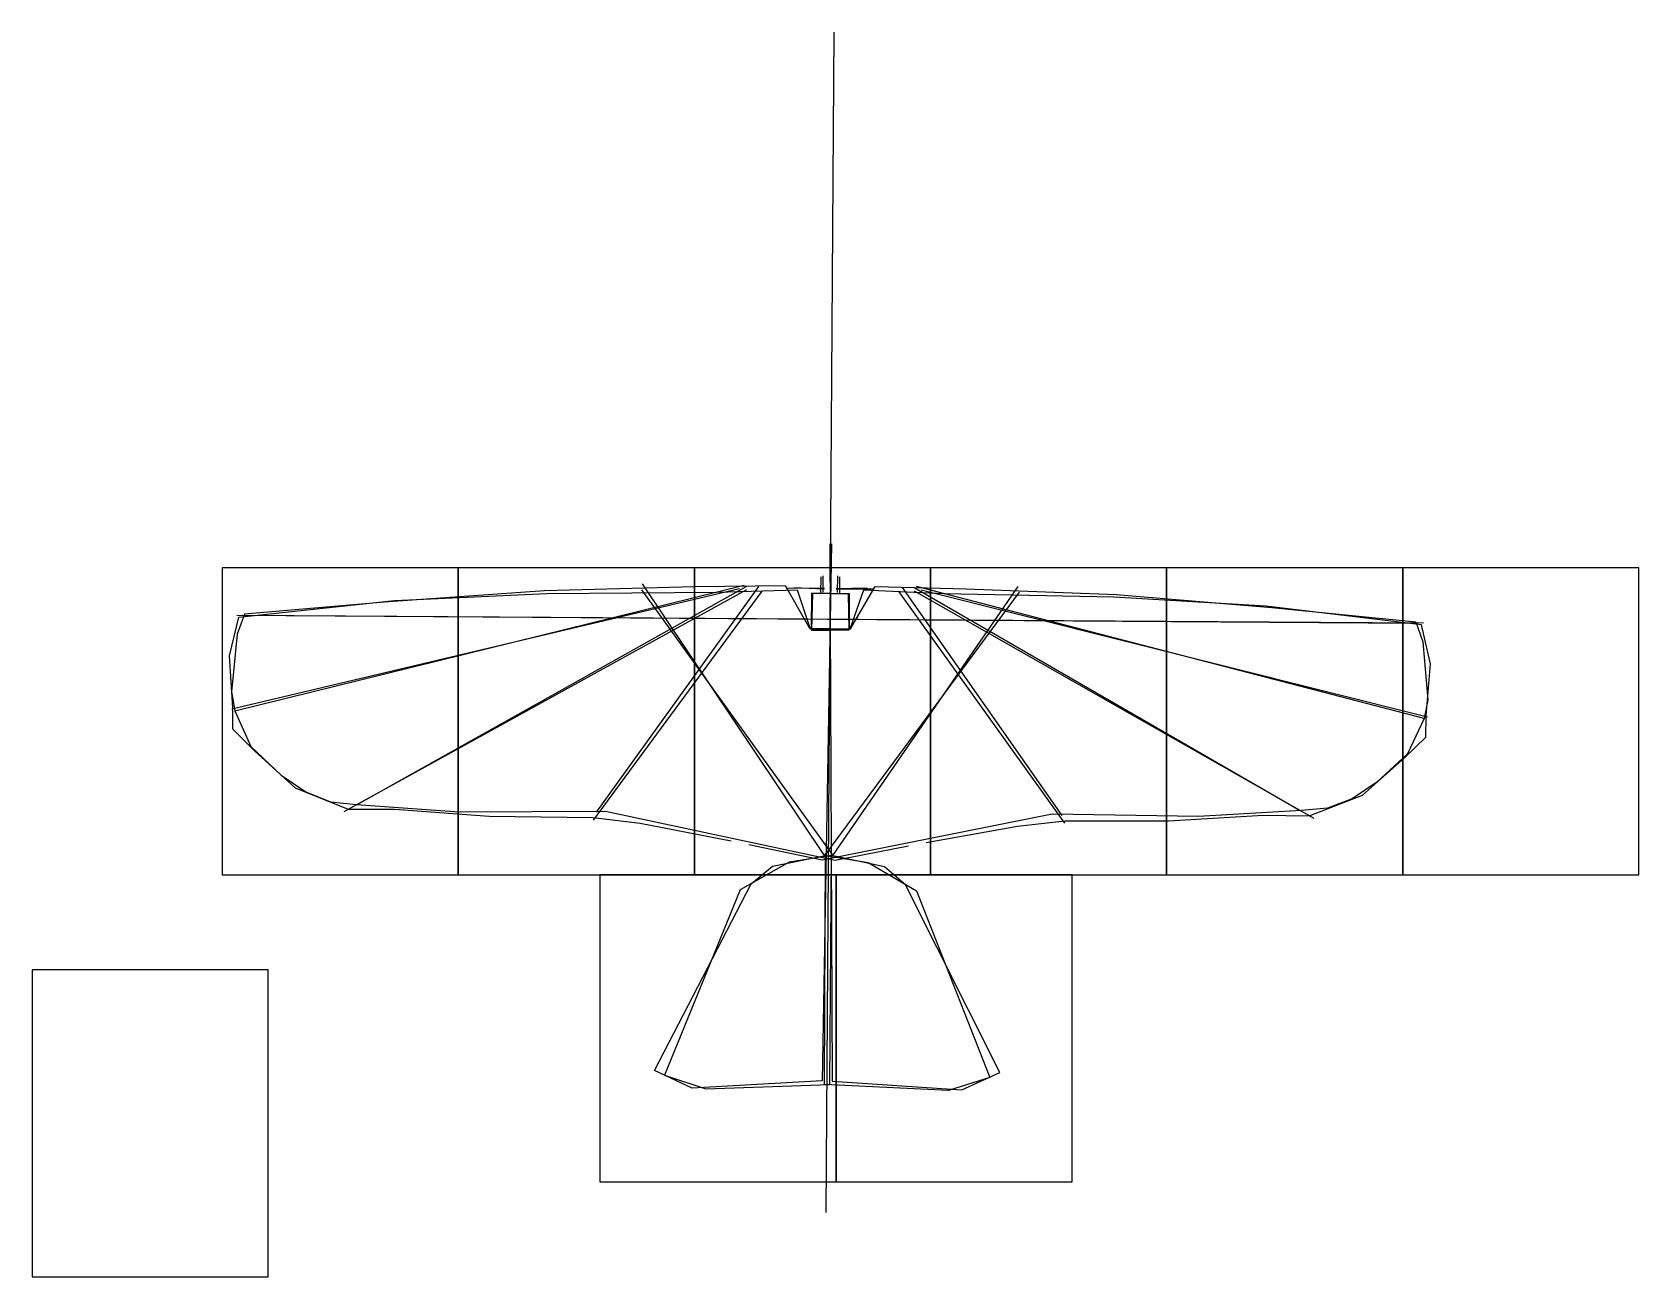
# Model space of a CAD drawing. Header units: metres. Extents: x -100 to 1261, y -128 to 926.
import ezdxf

# ---------------------------------------------------------------- set-up
doc = ezdxf.new("R2010")
doc.units = ezdxf.units.M

msp = doc.modelspace()

# ---------------------------------------------------------------- linework, layer by layer
at = {"layer": '136'}
msp.add_line((572.578, -73.4801), (579.142, 926.498), dxfattribs=at)
at = {"layer": 'Sketch 1'}
for p, q in [((577, 493), (569, 38)), ((570, 452), (570, 466)), ((584, 451), (584, 465)), ((499, 455), (69, 353)), ((505, 454), (164, 266)), ((207, 445), (336, 451)), ((336, 451), (480, 452)), ((518, 453), (375, 259)), ((571, 229), (417, 459)), ((480, 452), (548, 454)), ((545, 456), (571, 455)), ((548, 454), (559, 421)), ((561, 451), (560, 420)), ((576, 451), (561, 451)), ((736, 452), (571, 229)), ((577, 451), (592, 451)), ((581, 455), (613, 455)), ((592, 451), (592, 421)), ((593, 421), (614, 457)), ((614, 457), (691, 455)), ((637, 456), (772, 263)), ((647, 456), (974, 267)), ((1079, 345), (649, 457)), ((691, 455), (818, 450)), ((818, 450), (950, 439)), ((75, 431), (207, 445)), ((950, 439), (1072, 427)), ((67, 398), (75, 431)), ((73.2447, 432.452), (1073.22, 425.888)), ((1072, 427), (1078, 410)), ((559, 421), (593, 421)), ((560, 420), (576, 420)), ((592, 421), (576, 420)), ((1078, 410), (1082, 361)), ((70, 354), (67, 398)), ((70, 336), (70, 354)), ((1082, 361), (1079, 345)), ((1079, 345), (1065, 315)), ((88, 318), (70, 336)), ((123, 286), (88, 318)), ((1065, 315), (1039, 291)), ((168, 268), (123, 286)), ((1039, 291), (1018, 277)), ((1018, 277), (997, 269)), ((207, 268), (168, 268)), ((287, 262), (207, 268)), ((375, 261), (287, 262)), ((415, 256), (375, 261)), ((764, 264), (569, 225)), ((888, 262), (764, 264)), ((975, 267), (888, 262)), ((997, 269), (975, 267)), ((492, 241), (415, 256)), ((569, 225), (507, 238)), ((509, 205), (527, 220)), ((527, 220), (572, 229)), ((571, 35), (572, 231)), ((572, 229), (608, 223)), ((608, 223), (649, 199)), ((427, 47), (509, 205)), ((649, 199), (711, 41)), ((459, 32), (427, 47)), ((711, 41), (676, 30)), ((569, 38), (459, 32)), ((676, 30), (571, 35))]:
    msp.add_line(p, q, dxfattribs=at)
at = {"layer": 'Sketch 10'}
for p, q in [((60.8612, 472.58, 10), (60.8612, 212.58, 10)), ((260.861, 472.58, 10), (60.8612, 472.58, 10)), ((260.861, 212.58, 10), (260.861, 472.58, 10)), ((60.8612, 212.58, 10), (260.861, 212.58, 10))]:
    msp.add_line(p, q, dxfattribs=at)
at = {"layer": 'Sketch 11'}
for p, q in [((260.861, 472.58, 10), (260.861, 212.58, 10)), ((460.861, 472.58, 10), (260.861, 472.58, 10)), ((460.861, 212.58, 10), (460.861, 472.58, 10)), ((260.861, 212.58, 10), (460.861, 212.58, 10))]:
    msp.add_line(p, q, dxfattribs=at)
at = {"layer": 'Sketch 12'}
for p, q in [((460.861, 472.58, 10), (460.861, 212.58, 10)), ((660.861, 472.58, 10), (460.861, 472.58, 10)), ((660.861, 212.58, 10), (660.861, 472.58, 10)), ((460.861, 212.58, 10), (660.861, 212.58, 10))]:
    msp.add_line(p, q, dxfattribs=at)
at = {"layer": 'Sketch 13'}
for p, q in [((660.861, 472.58, 10), (660.861, 212.58, 10)), ((860.861, 472.58, 10), (660.861, 472.58, 10)), ((860.861, 212.58, 10), (860.861, 472.58, 10)), ((660.861, 212.58, 10), (860.861, 212.58, 10))]:
    msp.add_line(p, q, dxfattribs=at)
at = {"layer": 'Sketch 14'}
for p, q in [((860.861, 472.58, 10), (860.861, 212.58, 10)), ((1060.86, 472.58, 10), (860.861, 472.58, 10)), ((1060.86, 212.58, 10), (1060.86, 472.58, 10)), ((860.861, 212.58, 10), (1060.86, 212.58, 10))]:
    msp.add_line(p, q, dxfattribs=at)
at = {"layer": 'Sketch 15'}
for p, q in [((1060.86, 472.58, 10), (1060.86, 212.58, 10)), ((1260.86, 472.58, 10), (1060.86, 472.58, 10)), ((1260.86, 212.58, 10), (1260.86, 472.58, 10)), ((1060.86, 212.58, 10), (1260.86, 212.58, 10))]:
    msp.add_line(p, q, dxfattribs=at)
at = {"layer": 'Sketch 16'}
for p, q in [((380.861, 212.58, 10), (380.861, -47.42, 10)), ((580.861, 212.58, 10), (380.861, 212.58, 10)), ((580.861, -47.42, 10), (580.861, 212.58, 10)), ((380.861, -47.42, 10), (580.861, -47.42, 10))]:
    msp.add_line(p, q, dxfattribs=at)
at = {"layer": 'Sketch 17'}
for p, q in [((580.861, 212.58, 10), (580.861, -47.42, 10)), ((780.861, 212.58, 10), (580.861, 212.58, 10)), ((780.861, -47.42, 10), (780.861, 212.58, 10)), ((580.861, -47.42, 10), (780.861, -47.42, 10))]:
    msp.add_line(p, q, dxfattribs=at)
at = {"layer": 'Sketch 31'}
for p, q in [((575.593, 493.009), (577.619, 37.9434)), ((568.042, 451.105), (568.226, 465.104)), ((582.054, 451.921), (582.238, 465.92)), ((71.6934, 351.613), (503.127, 457.958)), ((505.113, 456.931), (175.66, 272.241)), ((334.049, 453.177), (201.916, 443.911)), ((461.104, 456.509), (334.049, 453.177)), ((515.113, 456.8), (377.59, 265.589)), ((416.069, 454.1), (578.127, 228.953)), ((538.124, 457.498), (461.104, 456.509)), ((558.649, 421.225), (538.124, 457.498)), ((571.095, 455.065), (539.097, 455.485)), ((560.043, 451.21), (559.649, 421.212)), ((575.042, 451.013), (560.043, 451.21)), ((576.042, 451), (591.04, 450.803)), ((578.127, 228.953), (735.133, 456.912)), ((607.105, 455.592), (581.094, 454.934)), ((591.04, 450.803), (591.633, 419.792)), ((604.079, 453.632), (592.646, 420.779)), ((672.047, 450.739), (604.079, 453.632)), ((634.063, 452.238), (774.504, 256.377)), ((647.075, 453.067), (985.577, 260.607)), ((653.088, 453.988), (1081.71, 346.352)), ((816.021, 447.849), (672.047, 450.739)), ((201.916, 443.911), (79.7693, 433.514)), ((944.931, 440.156), (816.021, 447.849)), ((1076.74, 424.424), (944.931, 440.156)), ((79.7693, 433.514), (73.5466, 416.594)), ((1078.51, 425.853), (78.5317, 432.417)), ((1084.3, 391.322), (1076.74, 424.424)), ((73.5466, 416.594), (68.9037, 367.651)), ((592.646, 420.779), (558.649, 421.225)), ((559.649, 421.212), (575.635, 420.002)), ((591.633, 419.792), (575.635, 420.002)), ((1080.72, 347.365), (1084.3, 391.322)), ((68.9037, 367.651), (71.6934, 351.613)), ((71.6934, 351.613), (85.2983, 321.431)), ((1080.49, 329.367), (1080.72, 347.365)), ((1062.25, 311.604), (1080.49, 329.367)), ((85.2983, 321.431), (110.981, 297.092)), ((1026.84, 280.067), (1062.25, 311.604)), ((110.981, 297.092), (131.795, 282.818)), ((131.795, 282.818), (152.689, 274.543)), ((152.689, 274.543), (174.66, 272.254)), ((174.66, 272.254), (261.587, 266.112)), ((981.604, 262.659), (1026.84, 280.067)), ((261.587, 266.112), (385.603, 266.484)), ((385.603, 266.484), (580.074, 224.927)), ((862.535, 258.222), (942.607, 263.171)), ((942.607, 263.171), (981.604, 262.659)), ((657.277, 239.915), (734.468, 253.903)), ((734.468, 253.903), (774.53, 258.377)), ((774.53, 258.377), (862.535, 258.222)), ((580.074, 224.927), (642.239, 237.112)), ((541.051, 223.439), (499.74, 199.98)), ((577.127, 228.966), (541.051, 223.439)), ((575.58, 34.9699), (577.153, 230.966)), ((622.005, 219.376), (577.127, 228.966)), ((639.806, 204.141), (622.005, 219.376)), ((719.725, 45.0784), (639.806, 204.141)), ((499.74, 199.98), (435.671, 42.8074)), ((435.671, 42.8074), (470.523, 31.3489)), ((687.531, 30.4998), (719.725, 45.0784)), ((470.523, 31.3489), (575.58, 34.9699)), ((577.619, 37.9434), (687.531, 30.4998))]:
    msp.add_line(p, q, dxfattribs=at)
at = {"layer": 'Sketch 9'}
for p, q in [((-100.06, 132.039, 10), (-100.06, -127.961, 10)), ((99.9401, 132.039, 10), (-100.06, 132.039, 10)), ((99.9401, -127.961, 10), (99.9401, 132.039, 10)), ((-100.06, -127.961, 10), (99.9401, -127.961, 10))]:
    msp.add_line(p, q, dxfattribs=at)

doc.saveas('drawing.dxf')
